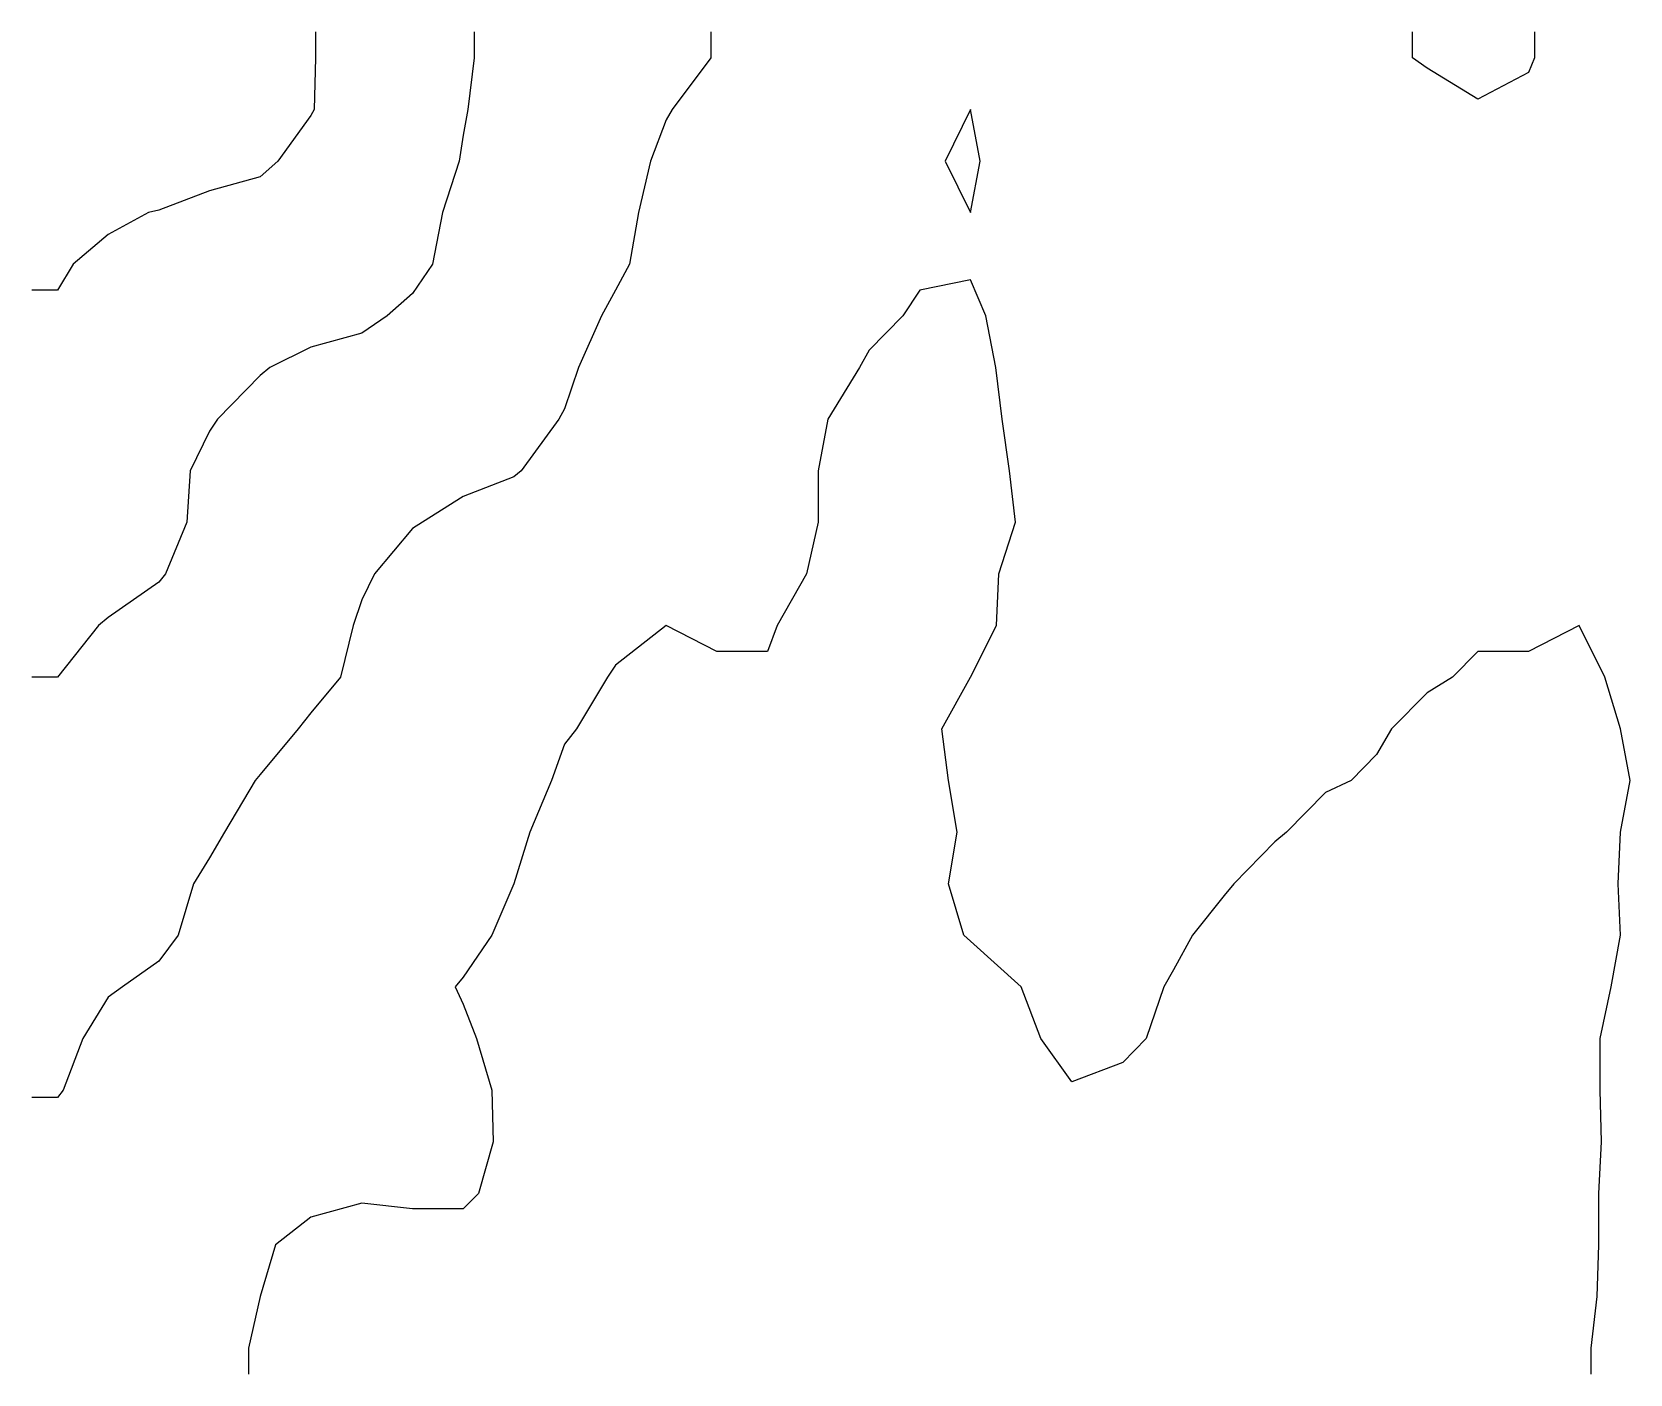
# Model space of a CAD drawing. Header units: inches. Extents: x -105.80435 to -105.7956, y 35.57118 to 35.57852.
import ezdxf

# ---------------------------------------------------------------- set-up
doc = ezdxf.new("R2010")
doc.units = ezdxf.units.IN
doc.header["$MEASUREMENT"] = 0

msp = doc.modelspace()

# ---------------------------------------------------------------- linework, layer by layer
for points, elevation in [([(-105.8027979, 35.5785203), (-105.8027979, 35.5783791), (-105.8028052, 35.5780966), (-105.802822, 35.5780634), (-105.8030032, 35.5778141), (-105.8030998, 35.5777272), (-105.8033775, 35.5776511), (-105.8036552, 35.5775458), (-105.8037107, 35.5775316), (-105.8039329, 35.5774127), (-105.8041239, 35.5772492), (-105.8042106, 35.5771079), (-105.8043495, 35.5771079)], 7600), ([(-105.8019285, 35.5785203), (-105.8019285, 35.5783791), (-105.8019636, 35.5780966), (-105.8019889, 35.5779553), (-105.8020102, 35.5778141), (-105.8021028, 35.5775316), (-105.8021572, 35.5772492), (-105.8022666, 35.5770895), (-105.8024054, 35.5769667), (-105.8025443, 35.5768725), (-105.802822, 35.5767955), (-105.8030477, 35.5766842), (-105.8030998, 35.5766396), (-105.8033336, 35.5764017), (-105.8033775, 35.5763365), (-105.8034843, 35.5761192), (-105.803502, 35.5758368), (-105.803619, 35.5755543), (-105.8036552, 35.5755097), (-105.8039329, 35.5753164), (-105.803985, 35.5752718), (-105.8042106, 35.5749893), (-105.8042106, 35.5749893), (-105.8043495, 35.5749893)], 7500), ([(-105.8006329, 35.5785203), (-105.8006329, 35.5783791), (-105.8008453, 35.5780966), (-105.800878, 35.5780401), (-105.8009634, 35.5778141), (-105.8010295, 35.5775316), (-105.8010791, 35.5772492), (-105.8011557, 35.5771079), (-105.8012323, 35.5769667), (-105.8013568, 35.5766842), (-105.8014334, 35.5764582), (-105.8014661, 35.5764017), (-105.8016715, 35.5761192), (-105.8017111, 35.576086), (-105.8019889, 35.575978), (-105.802211, 35.5758368), (-105.8022666, 35.5758035), (-105.8024749, 35.5755543), (-105.8025443, 35.5754131), (-105.8025906, 35.5752718), (-105.8026612, 35.5749893), (-105.802822, 35.5747951), (-105.8028915, 35.5747069), (-105.8030998, 35.5744576), (-105.8031275, 35.5744244), (-105.8032958, 35.5741419), (-105.8033775, 35.5740007), (-105.8034643, 35.5738594), (-105.8035484, 35.573577), (-105.8036552, 35.5734357), (-105.8038536, 35.5732945), (-105.8039329, 35.573238), (-105.8040718, 35.573012), (-105.804178, 35.5727295), (-105.8042106, 35.5726892), (-105.8043495, 35.5726892)], 7400), ([(-105.796124, 35.5785203), (-105.796124, 35.5783791), (-105.7961567, 35.5782984), (-105.7964344, 35.5781531), (-105.7967121, 35.5783226), (-105.7967915, 35.5783791), (-105.7967915, 35.5785203)], 7400), ([(-105.7992116, 35.5775316), (-105.7991596, 35.5778141), (-105.7992116, 35.5780966), (-105.7993505, 35.5778141), (-105.7992116, 35.5775316)], 7300), ([(-105.7958149, 35.5711759), (-105.7958149, 35.5713171), (-105.7957818, 35.5715996), (-105.7957722, 35.5718821), (-105.7957722, 35.5721646), (-105.7957582, 35.572447), (-105.7957646, 35.5727295), (-105.7957646, 35.573012), (-105.7957054, 35.5732945), (-105.7956533, 35.573577), (-105.7956654, 35.5738594), (-105.7956533, 35.5741419), (-105.7956013, 35.5744244), (-105.7956533, 35.5747069), (-105.7957401, 35.5749893), (-105.795879, 35.5752718), (-105.7961567, 35.5751306), (-105.7964344, 35.5751306), (-105.7965733, 35.5749893), (-105.7967121, 35.5749046), (-105.7969066, 35.5747069), (-105.7969899, 35.5745656), (-105.7971287, 35.5744244), (-105.7972676, 35.5743592), (-105.7974812, 35.5741419), (-105.7975453, 35.5740889), (-105.797771, 35.5738594), (-105.797823, 35.5737942), (-105.7979966, 35.573577), (-105.7981008, 35.5733886), (-105.7981528, 35.5732945), (-105.7982503, 35.573012), (-105.7983785, 35.5728816), (-105.7986562, 35.5727741), (-105.7988271, 35.573012), (-105.7989339, 35.5732945), (-105.7989339, 35.5732945), (-105.7992116, 35.5735444), (-105.7992479, 35.573577), (-105.7993324, 35.5738594), (-105.7992841, 35.5741419), (-105.7993324, 35.5744244), (-105.7993686, 35.5747069), (-105.7992116, 35.5749893), (-105.7992116, 35.5749893), (-105.7990686, 35.5752718), (-105.7990574, 35.5755543), (-105.798966, 35.5758368), (-105.798998, 35.5761192), (-105.7990381, 35.5764017), (-105.7990728, 35.5766842), (-105.7991271, 35.5769667), (-105.7992116, 35.5771644), (-105.7994894, 35.5771079), (-105.7995819, 35.5769667), (-105.7997671, 35.5767784), (-105.7998192, 35.5766842), (-105.7999927, 35.5764017), (-105.8000448, 35.5761192), (-105.8000448, 35.5758368), (-105.8000448, 35.5758368), (-105.8001089, 35.5755543), (-105.8002705, 35.5752718), (-105.8003225, 35.5751306), (-105.8006003, 35.5751306), (-105.800878, 35.5752718), (-105.8011557, 35.5750545), (-105.8011995, 35.5749893), (-105.8013693, 35.5747069), (-105.8014334, 35.5746221), (-105.8015054, 35.5744244), (-105.8016234, 35.5741419), (-105.8017111, 35.5738594), (-105.8017111, 35.5738594), (-105.8018319, 35.573577), (-105.8019889, 35.5733474), (-105.8020327, 35.5732945), (-105.8019889, 35.5732003), (-105.8019164, 35.573012), (-105.8018319, 35.5727295), (-105.8018255, 35.572447), (-105.8019055, 35.5721646), (-105.8019889, 35.5720798), (-105.8022666, 35.5720798), (-105.8025443, 35.5721116), (-105.802822, 35.5720342), (-105.8030164, 35.5718821), (-105.8030998, 35.5715996), (-105.8030998, 35.5715996), (-105.8031638, 35.5713171), (-105.8031638, 35.5711759)], 7300)]:
    msp.add_lwpolyline(points, dxfattribs=dict(elevation=elevation))

doc.saveas('drawing.dxf')
